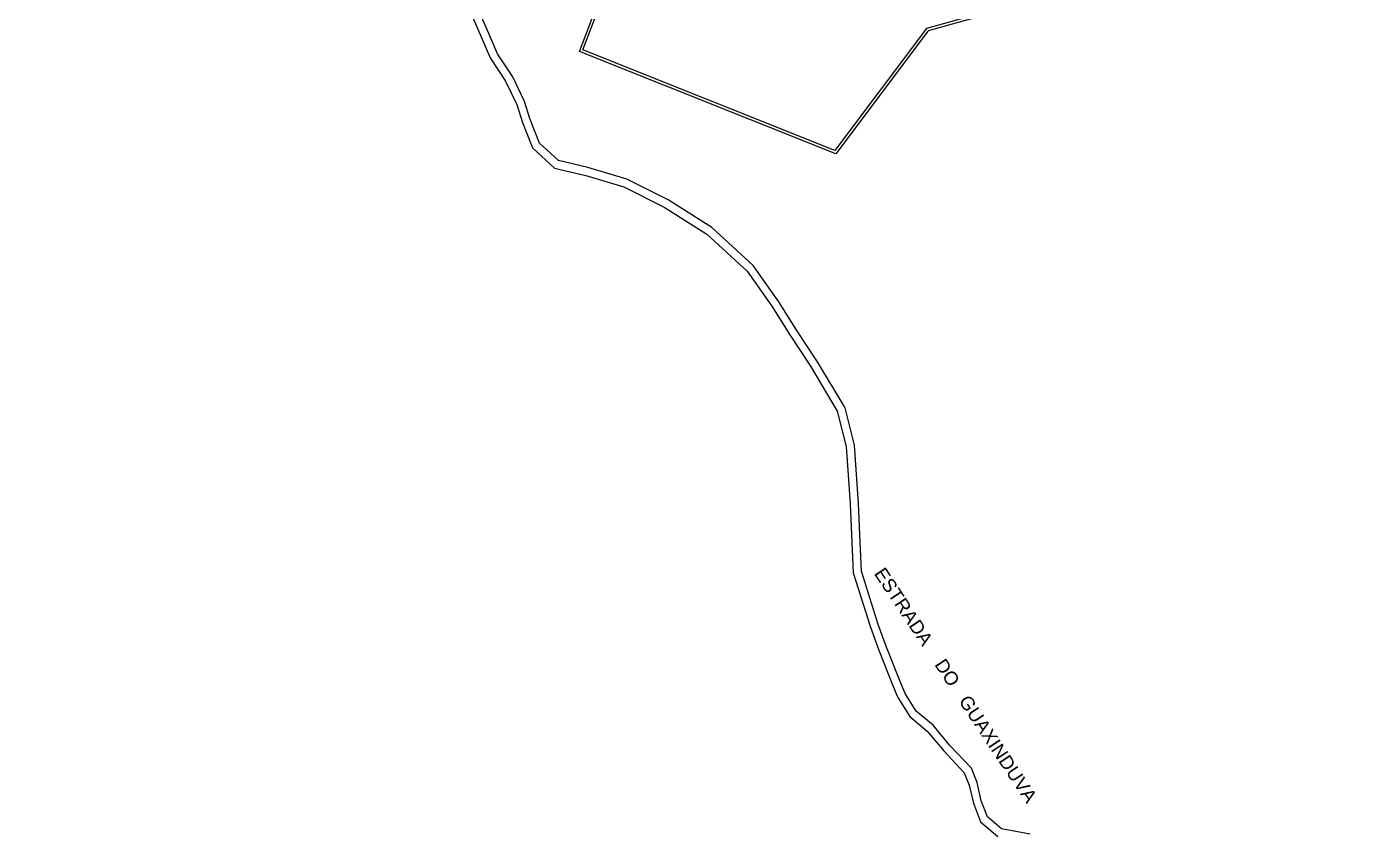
# Model space of a CAD drawing. Header units: millimetres. Extents: x 583 to 26013, y 350 to 21391.
# Drawn here: x 17091 to 18082, y 13483 to 14085 of the extents above; entities that cross this region are included whole.
import ezdxf

# ---------------------------------------------------------------- set-up
doc = ezdxf.new("R2010")
doc.units = ezdxf.units.MM
doc.layers.add('RIOS', color=140, linetype='Continuous')
doc.styles.add('EU', font='arial.ttf', dxfattribs={"height": 10})

msp = doc.modelspace()

# ---------------------------------------------------------------- linework, layer by layer
at = {"color": 0, "linetype": 'Continuous'}
for points in [[(17419.32938, 14101.27465), (17430.5924, 14075.51861), (17436.57863, 14061.54713), (17448.01269, 14044.23237), (17456.39544, 14026.82123), (17460.66489, 14013.40376), (17468.12597, 13994.33725), (17484.52278, 13979.28892), (17507.72086, 13973.78383), (17536.13928, 13965.46437), (17566.08941, 13950.33002), (17597.9329, 13930.05105), (17627.98872, 13902.5981), (17646.4813, 13876.33977), (17659.93924, 13855.06225), (17675.30731, 13831.625), (17695.22777, 13798.2634), (17701.89785, 13771.72166), (17704.76166, 13728.95641), (17706.3204, 13694.82696), (17707.10332, 13677.68445), (17719.89258, 13637.23758), (17726.02936, 13620.05649), (17736.79251, 13592.95143), (17740.40193, 13584.79562), (17749.17225, 13570.56568), (17762.16757, 13559.63448), (17774.57262, 13544.92726), (17789.84466, 13528.61624), (17793.56067, 13519.37982), (17796.61088, 13505.97635), (17801.97005, 13492.12773), (17814.92538, 13481.0077)], [(17839.01815, 13482.92096), (17817.66133, 13486.76414), (17807.14798, 13495.78813), (17802.50813, 13507.77796), (17799.4488, 13521.22146), (17795.12063, 13531.97946), (17779.1709, 13549.01428), (17766.52924, 13564.00202), (17753.88847, 13574.63499), (17745.85668, 13587.66665), (17742.46449, 13595.33161), (17731.78486, 13622.22634), (17725.7223, 13639.19965), (17713.21015, 13678.77014), (17712.464, 13695.10755), (17710.90227, 13729.30221), (17707.99716, 13772.6843), (17700.97183, 13800.63964), (17680.52125, 13834.88905), (17665.10987, 13858.39236), (17651.59735, 13879.75617), (17632.63111, 13906.68708), (17601.68653, 13934.95182), (17569.1355, 13955.68138), (17538.40904, 13971.20802), (17509.29586, 13979.73086), (17487.50116, 13984.90293), (17473.33395, 13997.90502), (17466.46479, 14015.45889), (17462.12456, 14029.09881), (17453.37365, 14047.27462), (17442.01445, 14064.47601), (17436.23636, 14077.96172), (17425.08743, 14103.45686)]]:
    msp.add_lwpolyline(points, dxfattribs=at)
at = {"layer": 'RIOS', "lineweight": 25, "flags": 128}
for points in [[(19108.82607, 13694.54722), (18954.72298, 13632.97602), (18872.49013, 13618.03929), (18827.05065, 13739.18992), (18566.70327, 13945.74663), (18406.09944, 14068.00778), (18199.1436, 14198.23353), (18037.46833, 14190.52999), (17953.19583, 14136.94195), (17761.74166, 14083.37688), (17693.4854, 13992.43204), (17505.64999, 14067.48931), (17566.13399, 14226.162), (17619.70927, 14455.579), (17627.44173, 14587.14273), (17435.24202, 14648.60933), (17221.00478, 14824.47784), (17091.06094, 14824.47784)], [(19108.16394, 13692.12894), (18955.27828, 13631.04416), (18871.2041, 13615.77297), (18825.3729, 13737.96803), (18565.47589, 13944.1674), (18404.95888, 14066.36246), (18198.61067, 14196.20586), (18038.09366, 14188.55752), (17954.01948, 14135.09559), (17762.93396, 14081.63366), (17694.16559, 13990.00649), (17503.08007, 14066.36246), (17564.21709, 14226.74826), (17617.72276, 14455.86717), (17625.35411, 14585.71058), (17434.26859, 14646.82085), (17220.28902, 14822.47784), (17090.34052, 14822.47784)]]:
    msp.add_lwpolyline(points, dxfattribs=at)

# ---------------------------------------------------------------- texts
at = {"color": 0, "linetype": 'Continuous', "lineweight": 20, "style": 'EU'}
msp.add_text('ESTRADA    DO   GUAXINDUVA', height=10, rotation=303.54535574, dxfattribs=at).set_placement((17722.21877, 13677.19428))

doc.saveas('drawing.dxf')
